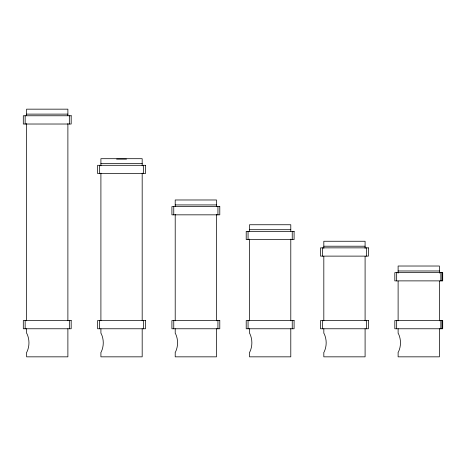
<?xml version="1.0" encoding="UTF-8"?>
<svg xmlns="http://www.w3.org/2000/svg" width="466" height="466" viewBox="0 0 466 466"><rect width="100%" height="100%" fill="white"/><g stroke="black" fill="none" stroke-linecap="round" stroke-linejoin="round"><path stroke-width="0.7" d="M26.603 114.118L67.885 114.118M116.593 159.11L126.502 159.11M100.906 163.648L142.182 163.648M175.21 204.929L216.486 204.929M249.514 229.697L290.79 229.697M323.818 246.211L365.094 246.211M398.115 270.979L439.397 270.979M442.018 272.627L442.018 280.882M442.018 320.515L442.018 328.769M440.848 272.627L440.848 280.882M440.848 320.515L440.848 328.769M439.397 273.146L439.397 266.022L398.115 266.022L398.115 273.146M439.397 281.091L439.397 320.824M439.397 328.769L439.397 356.84L398.115 356.84L398.115 352.296L398.442 351.976C401.156 346.215 401.156 339.394 398.442 333.633L398.115 333.307L398.115 328.769M398.115 281.091L398.115 320.824M396.665 272.627L396.665 280.882M396.665 320.515L396.665 328.769M366.544 247.86L366.544 256.119M366.544 320.515L366.544 328.769M365.094 248.384L365.094 241.254L323.818 241.254L323.818 248.384M365.094 256.347L365.094 320.8M365.094 328.769L365.094 356.84L323.818 356.84L323.818 352.296L324.138 351.976C326.858 346.215 326.858 339.394 324.138 333.633L323.818 333.307L323.818 328.769M323.818 256.347L323.818 320.8M322.367 247.86L322.367 256.119M322.367 320.515L322.367 328.769M292.24 231.352L292.24 239.606M292.24 320.515L292.24 328.769M290.79 231.142L290.79 224.746L249.514 224.746L249.514 231.142M290.79 239.099L290.79 320.812M290.79 328.769L290.79 356.84L249.514 356.84L249.514 352.296L249.834 351.976C252.555 346.215 252.555 339.394 249.834 333.633L249.514 333.307L249.514 328.769M249.514 239.099L249.514 320.812M248.063 231.352L248.063 239.606M248.063 320.515L248.063 328.769M217.937 206.584L217.937 214.838M217.937 320.515L217.937 328.769M216.486 206.38L216.486 199.978L175.21 199.978L175.21 206.38M216.486 214.343L216.486 320.8M216.486 328.769L216.486 356.84L175.21 356.84L175.21 352.296L175.531 351.976C178.251 346.215 178.251 339.394 175.531 333.633L175.21 333.307L175.21 328.769M175.21 214.343L175.21 320.8M173.76 206.584L173.76 214.838M173.76 320.515L173.76 328.769M143.633 165.302L143.633 173.556M143.633 320.515L143.633 328.769M142.182 165.832L142.182 158.696L100.906 158.696L100.906 165.832M142.182 173.107L142.182 320.765M142.182 328.769L142.182 356.84L100.906 356.84L100.906 352.296L101.227 351.976C103.947 346.215 103.947 339.394 101.227 333.633L100.906 333.307L100.906 328.769M100.906 173.107L100.906 320.765M99.456 165.302L99.456 173.556M99.456 320.515L99.456 328.769M69.335 115.766L69.335 124.02M69.335 320.515L69.335 328.769M67.885 115.568L67.885 109.161L26.603 109.161L26.603 115.568M67.885 123.572L67.885 320.765M67.885 328.769L67.885 356.84L26.603 356.84L26.603 352.296L26.923 351.976C29.643 346.215 29.643 339.394 26.923 333.633L26.603 333.307L26.603 328.769M26.603 123.572L26.603 320.765M25.152 115.766L25.152 124.02M25.152 320.515L25.152 328.769M71.181 115.766L23.3 115.766L23.3 124.02L71.181 124.02L71.181 115.766M145.485 165.302L97.604 165.302L97.604 173.556L145.485 173.556L145.485 165.302M219.789 206.584L171.907 206.584L171.907 214.838L219.789 214.838L219.789 206.584M294.093 231.352L246.211 231.352L246.211 239.606L294.093 239.606L294.093 231.352M368.396 247.86L320.515 247.86L320.515 256.119L368.396 256.119L368.396 247.86M442.7 272.627L394.818 272.627L394.818 280.882L442.7 280.882L442.7 272.627M71.181 320.515L23.3 320.515L23.3 328.769L71.181 328.769L71.181 320.515M145.485 320.515L97.604 320.515L97.604 328.769L145.485 328.769L145.485 320.515M219.789 320.515L171.907 320.515L171.907 328.769L219.789 328.769L219.789 320.515M294.093 320.515L246.211 320.515L246.211 328.769L294.093 328.769L294.093 320.515M368.396 320.515L320.515 320.515L320.515 328.769L368.396 328.769L368.396 320.515M442.7 320.515L394.818 320.515L394.818 328.769L442.7 328.769L442.7 320.515"/></g></svg>
